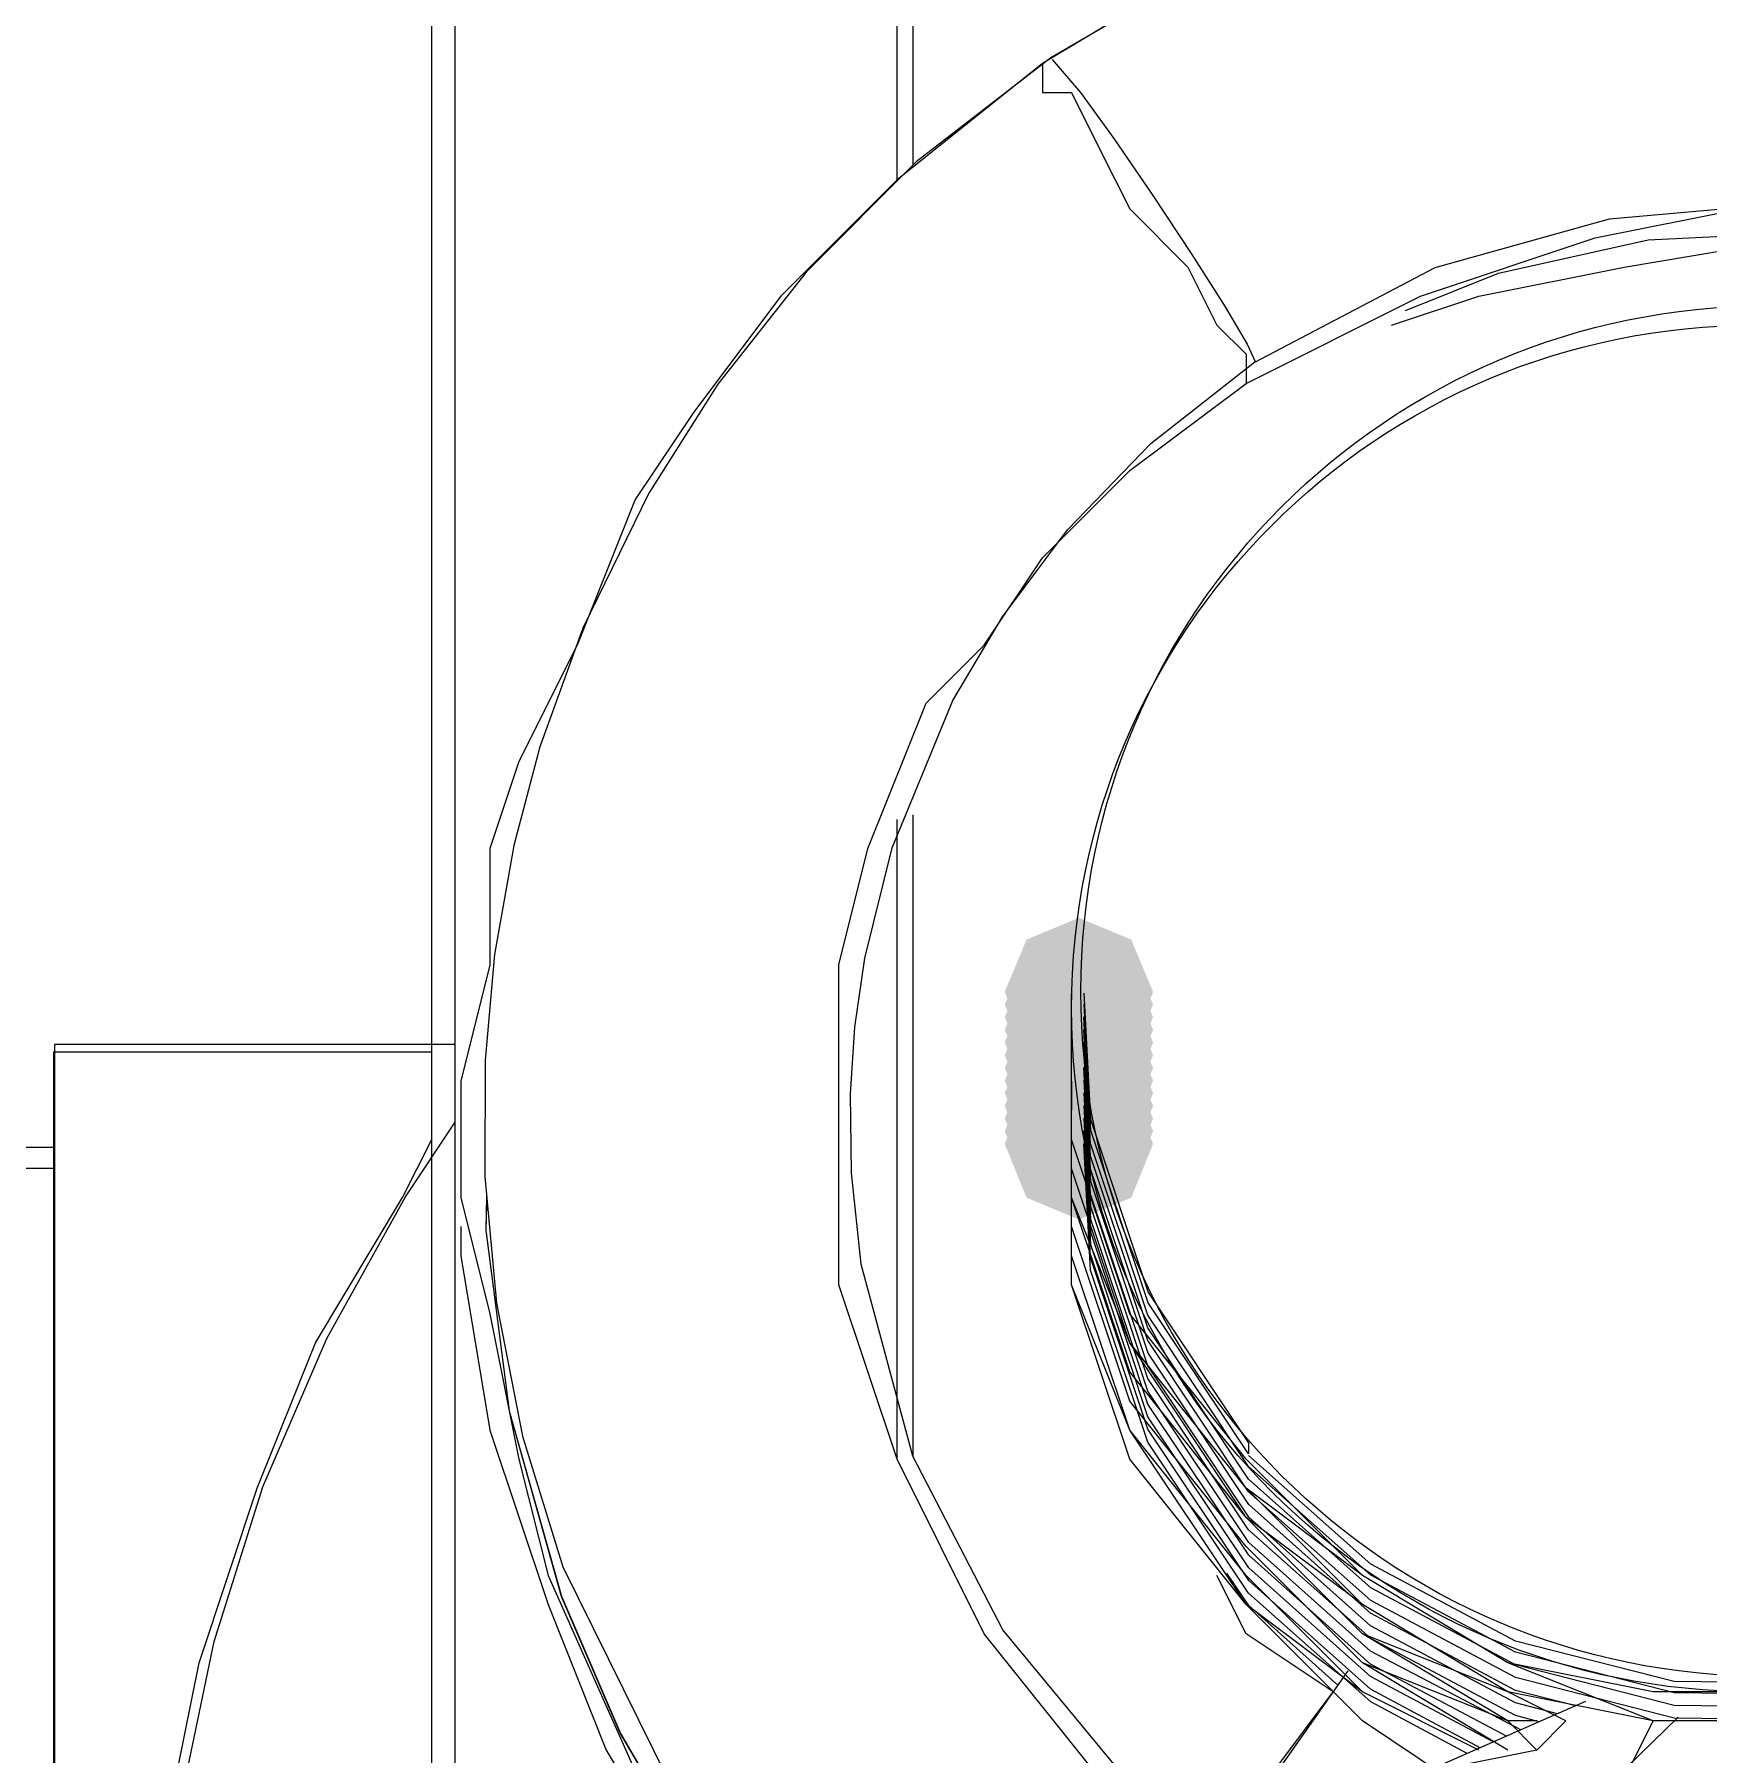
# Model space of a CAD drawing. Extents: x 3 to 592, y 5 to 207.
# Drawn here: x 134.35 to 136.381, y 53.934 to 56.021 of the extents above; entities that cross this region are included whole.
import ezdxf

# ---------------------------------------------------------------- set-up
doc = ezdxf.new("R2010")
doc.units = 0
doc.layers.get('0').update_dxf_attribs({"linetype": 'CONTINUOUS'})

msp = doc.modelspace()

# ---------------------------------------------------------------- hatches: boundary and pattern name
h = msp.add_hatch(color=7)
h.dxf.hatch_style = 2
h.paths.add_polyline_path([(135.52678, 54.859414), (135.553205, 54.922947), (135.616738, 54.949372), (135.680271, 54.922947), (135.706697, 54.859414), (135.680271, 54.794117), (135.616738, 54.767692), (135.553205, 54.794117)])
h = msp.add_hatch(color=7)
h.dxf.hatch_style = 2
h.paths.add_polyline_path([(135.52678, 54.859414), (135.553205, 54.922947), (135.616738, 54.949372), (135.680271, 54.922947), (135.706697, 54.859414), (135.680271, 54.794117), (135.616738, 54.767692), (135.553205, 54.794117)])
h = msp.add_hatch(color=7)
h.dxf.hatch_style = 2
h.paths.add_polyline_path([(135.52678, 54.859414), (135.553205, 54.922947), (135.616738, 54.949372), (135.680271, 54.922947), (135.706697, 54.859414), (135.680271, 54.794117), (135.616738, 54.767692), (135.553205, 54.794117)])
h = msp.add_hatch(color=7)
h.dxf.hatch_style = 2
h.paths.add_polyline_path([(135.52678, 54.859414), (135.553205, 54.922947), (135.616738, 54.949372), (135.680271, 54.922947), (135.706697, 54.859414), (135.680271, 54.794117), (135.616738, 54.767692), (135.553205, 54.794117)])
h = msp.add_hatch(color=7)
h.dxf.hatch_style = 2
h.paths.add_polyline_path([(135.52678, 54.844174), (135.553205, 54.907707), (135.616738, 54.934132), (135.680271, 54.907707), (135.706697, 54.844174), (135.680271, 54.778877), (135.616738, 54.752452), (135.553205, 54.778877)])
h = msp.add_hatch(color=7)
h.dxf.hatch_style = 2
h.paths.add_polyline_path([(135.52678, 54.844174), (135.553205, 54.907707), (135.616738, 54.934132), (135.680271, 54.907707), (135.706697, 54.844174), (135.680271, 54.778877), (135.616738, 54.752452), (135.553205, 54.778877)])
h = msp.add_hatch(color=7)
h.dxf.hatch_style = 2
h.paths.add_polyline_path([(135.52678, 54.844174), (135.553205, 54.907707), (135.616738, 54.934132), (135.680271, 54.907707), (135.706697, 54.844174), (135.680271, 54.778877), (135.616738, 54.752452), (135.553205, 54.778877)])
h = msp.add_hatch(color=7)
h.dxf.hatch_style = 2
h.paths.add_polyline_path([(135.52678, 54.844174), (135.553205, 54.907707), (135.616738, 54.934132), (135.680271, 54.907707), (135.706697, 54.844174), (135.680271, 54.778877), (135.616738, 54.752452), (135.553205, 54.778877)])
h = msp.add_hatch(color=7)
h.dxf.hatch_style = 2
h.paths.add_polyline_path([(135.52678, 54.828828), (135.553205, 54.892361), (135.616738, 54.918786), (135.680271, 54.892361), (135.706697, 54.828828), (135.680271, 54.763531), (135.616738, 54.737106), (135.553205, 54.763531)])
h = msp.add_hatch(color=7)
h.dxf.hatch_style = 2
h.paths.add_polyline_path([(135.52678, 54.828828), (135.553205, 54.892361), (135.616738, 54.918786), (135.680271, 54.892361), (135.706697, 54.828828), (135.680271, 54.763531), (135.616738, 54.737106), (135.553205, 54.763531)])
h = msp.add_hatch(color=7)
h.dxf.hatch_style = 2
h.paths.add_polyline_path([(135.52678, 54.828828), (135.553205, 54.892361), (135.616738, 54.918786), (135.680271, 54.892361), (135.706697, 54.828828), (135.680271, 54.763531), (135.616738, 54.737106), (135.553205, 54.763531)])
h = msp.add_hatch(color=7)
h.dxf.hatch_style = 2
h.paths.add_polyline_path([(135.52678, 54.828828), (135.553205, 54.892361), (135.616738, 54.918786), (135.680271, 54.892361), (135.706697, 54.828828), (135.680271, 54.763531), (135.616738, 54.737106), (135.553205, 54.763531)])
h = msp.add_hatch(color=7)
h.dxf.hatch_style = 2
h.paths.add_polyline_path([(135.52678, 54.813447), (135.553205, 54.87698), (135.616738, 54.903405), (135.680271, 54.87698), (135.706697, 54.813447), (135.680271, 54.74815), (135.616738, 54.721725), (135.553205, 54.74815)])
h = msp.add_hatch(color=7)
h.dxf.hatch_style = 2
h.paths.add_polyline_path([(135.52678, 54.813447), (135.553205, 54.87698), (135.616738, 54.903405), (135.680271, 54.87698), (135.706697, 54.813447), (135.680271, 54.74815), (135.616738, 54.721725), (135.553205, 54.74815)])
h = msp.add_hatch(color=7)
h.dxf.hatch_style = 2
h.paths.add_polyline_path([(135.52678, 54.813447), (135.553205, 54.87698), (135.616738, 54.903405), (135.680271, 54.87698), (135.706697, 54.813447), (135.680271, 54.74815), (135.616738, 54.721725), (135.553205, 54.74815)])
h = msp.add_hatch(color=7)
h.dxf.hatch_style = 2
h.paths.add_polyline_path([(135.52678, 54.813447), (135.553205, 54.87698), (135.616738, 54.903405), (135.680271, 54.87698), (135.706697, 54.813447), (135.680271, 54.74815), (135.616738, 54.721725), (135.553205, 54.74815)])
h = msp.add_hatch(color=7)
h.dxf.hatch_style = 2
h.paths.add_polyline_path([(135.52678, 54.798066), (135.553205, 54.861599), (135.616738, 54.888024), (135.680271, 54.861599), (135.706697, 54.798066), (135.680271, 54.732769), (135.616738, 54.706344), (135.553205, 54.732769)])
h = msp.add_hatch(color=7)
h.dxf.hatch_style = 2
h.paths.add_polyline_path([(135.52678, 54.798066), (135.553205, 54.861599), (135.616738, 54.888024), (135.680271, 54.861599), (135.706697, 54.798066), (135.680271, 54.732769), (135.616738, 54.706344), (135.553205, 54.732769)])
h = msp.add_hatch(color=7)
h.dxf.hatch_style = 2
h.paths.add_polyline_path([(135.52678, 54.798066), (135.553205, 54.861599), (135.616738, 54.888024), (135.680271, 54.861599), (135.706697, 54.798066), (135.680271, 54.732769), (135.616738, 54.706344), (135.553205, 54.732769)])
h = msp.add_hatch(color=7)
h.dxf.hatch_style = 2
h.paths.add_polyline_path([(135.52678, 54.798066), (135.553205, 54.861599), (135.616738, 54.888024), (135.680271, 54.861599), (135.706697, 54.798066), (135.680271, 54.732769), (135.616738, 54.706344), (135.553205, 54.732769)])
h = msp.add_hatch(color=7)
h.dxf.hatch_style = 2
h.paths.add_polyline_path([(135.52678, 54.78272), (135.553205, 54.846253), (135.616738, 54.872678), (135.680271, 54.846253), (135.706697, 54.78272), (135.680271, 54.717423), (135.616738, 54.690998), (135.553205, 54.717423)])
h = msp.add_hatch(color=7)
h.dxf.hatch_style = 2
h.paths.add_polyline_path([(135.52678, 54.78272), (135.553205, 54.846253), (135.616738, 54.872678), (135.680271, 54.846253), (135.706697, 54.78272), (135.680271, 54.717423), (135.616738, 54.690998), (135.553205, 54.717423)])
h = msp.add_hatch(color=7)
h.dxf.hatch_style = 2
h.paths.add_polyline_path([(135.52678, 54.78272), (135.553205, 54.846253), (135.616738, 54.872678), (135.680271, 54.846253), (135.706697, 54.78272), (135.680271, 54.717423), (135.616738, 54.690998), (135.553205, 54.717423)])
h = msp.add_hatch(color=7)
h.dxf.hatch_style = 2
h.paths.add_polyline_path([(135.52678, 54.78272), (135.553205, 54.846253), (135.616738, 54.872678), (135.680271, 54.846253), (135.706697, 54.78272), (135.680271, 54.717423), (135.616738, 54.690998), (135.553205, 54.717423)])
h = msp.add_hatch(color=7)
h.dxf.hatch_style = 2
h.paths.add_polyline_path([(135.52678, 54.767339), (135.553205, 54.830872), (135.616738, 54.857297), (135.680271, 54.830872), (135.706697, 54.767339), (135.680271, 54.702042), (135.616738, 54.675617), (135.553205, 54.702042)])
h = msp.add_hatch(color=7)
h.dxf.hatch_style = 2
h.paths.add_polyline_path([(135.52678, 54.767339), (135.553205, 54.830872), (135.616738, 54.857297), (135.680271, 54.830872), (135.706697, 54.767339), (135.680271, 54.702042), (135.616738, 54.675617), (135.553205, 54.702042)])
h = msp.add_hatch(color=7)
h.dxf.hatch_style = 2
h.paths.add_polyline_path([(135.52678, 54.767339), (135.553205, 54.830872), (135.616738, 54.857297), (135.680271, 54.830872), (135.706697, 54.767339), (135.680271, 54.702042), (135.616738, 54.675617), (135.553205, 54.702042)])
h = msp.add_hatch(color=7)
h.dxf.hatch_style = 2
h.paths.add_polyline_path([(135.52678, 54.767339), (135.553205, 54.830872), (135.616738, 54.857297), (135.680271, 54.830872), (135.706697, 54.767339), (135.680271, 54.702042), (135.616738, 54.675617), (135.553205, 54.702042)])
h = msp.add_hatch(color=7)
h.dxf.hatch_style = 2
h.paths.add_polyline_path([(135.52678, 54.751958), (135.553205, 54.815491), (135.616738, 54.841916), (135.680271, 54.815491), (135.706697, 54.751958), (135.680271, 54.686661), (135.616738, 54.660236), (135.553205, 54.686661)])
h = msp.add_hatch(color=7)
h.dxf.hatch_style = 2
h.paths.add_polyline_path([(135.52678, 54.751958), (135.553205, 54.815491), (135.616738, 54.841916), (135.680271, 54.815491), (135.706697, 54.751958), (135.680271, 54.686661), (135.616738, 54.660236), (135.553205, 54.686661)])
h = msp.add_hatch(color=7)
h.dxf.hatch_style = 2
h.paths.add_polyline_path([(135.52678, 54.751958), (135.553205, 54.815491), (135.616738, 54.841916), (135.680271, 54.815491), (135.706697, 54.751958), (135.680271, 54.686661), (135.616738, 54.660236), (135.553205, 54.686661)])
h = msp.add_hatch(color=7)
h.dxf.hatch_style = 2
h.paths.add_polyline_path([(135.52678, 54.751958), (135.553205, 54.815491), (135.616738, 54.841916), (135.680271, 54.815491), (135.706697, 54.751958), (135.680271, 54.686661), (135.616738, 54.660236), (135.553205, 54.686661)])
h = msp.add_hatch(color=7)
h.dxf.hatch_style = 2
h.paths.add_polyline_path([(135.52678, 54.736577), (135.553205, 54.80011), (135.616738, 54.826535), (135.680271, 54.80011), (135.706697, 54.736577), (135.680271, 54.67128), (135.616738, 54.644854), (135.553205, 54.67128)])
h = msp.add_hatch(color=7)
h.dxf.hatch_style = 2
h.paths.add_polyline_path([(135.52678, 54.736577), (135.553205, 54.80011), (135.616738, 54.826535), (135.680271, 54.80011), (135.706697, 54.736577), (135.680271, 54.67128), (135.616738, 54.644854), (135.553205, 54.67128)])
h = msp.add_hatch(color=7)
h.dxf.hatch_style = 2
h.paths.add_polyline_path([(135.52678, 54.736577), (135.553205, 54.80011), (135.616738, 54.826535), (135.680271, 54.80011), (135.706697, 54.736577), (135.680271, 54.67128), (135.616738, 54.644854), (135.553205, 54.67128)])
h = msp.add_hatch(color=7)
h.dxf.hatch_style = 2
h.paths.add_polyline_path([(135.52678, 54.736577), (135.553205, 54.80011), (135.616738, 54.826535), (135.680271, 54.80011), (135.706697, 54.736577), (135.680271, 54.67128), (135.616738, 54.644854), (135.553205, 54.67128)])
h = msp.add_hatch(color=7)
h.dxf.hatch_style = 2
h.paths.add_polyline_path([(135.52678, 54.721196), (135.553205, 54.784729), (135.616738, 54.811154), (135.680271, 54.784729), (135.706697, 54.721196), (135.680271, 54.655899), (135.616738, 54.629473), (135.553205, 54.655899)])
h = msp.add_hatch(color=7)
h.dxf.hatch_style = 2
h.paths.add_polyline_path([(135.52678, 54.721196), (135.553205, 54.784729), (135.616738, 54.811154), (135.680271, 54.784729), (135.706697, 54.721196), (135.680271, 54.655899), (135.616738, 54.629473), (135.553205, 54.655899)])
h = msp.add_hatch(color=7)
h.dxf.hatch_style = 2
h.paths.add_polyline_path([(135.52678, 54.721196), (135.553205, 54.784729), (135.616738, 54.811154), (135.680271, 54.784729), (135.706697, 54.721196), (135.680271, 54.655899), (135.616738, 54.629473), (135.553205, 54.655899)])
h = msp.add_hatch(color=7)
h.dxf.hatch_style = 2
h.paths.add_polyline_path([(135.52678, 54.721196), (135.553205, 54.784729), (135.616738, 54.811154), (135.680271, 54.784729), (135.706697, 54.721196), (135.680271, 54.655899), (135.616738, 54.629473), (135.553205, 54.655899)])
h = msp.add_hatch(color=7)
h.dxf.hatch_style = 2
h.paths.add_polyline_path([(135.52678, 54.70585), (135.553205, 54.769383), (135.616738, 54.795808), (135.680271, 54.769383), (135.706697, 54.70585), (135.680271, 54.640553), (135.616738, 54.614127), (135.553205, 54.640553)])
h = msp.add_hatch(color=7)
h.dxf.hatch_style = 2
h.paths.add_polyline_path([(135.52678, 54.70585), (135.553205, 54.769383), (135.616738, 54.795808), (135.680271, 54.769383), (135.706697, 54.70585), (135.680271, 54.640553), (135.616738, 54.614127), (135.553205, 54.640553)])
h = msp.add_hatch(color=7)
h.dxf.hatch_style = 2
h.paths.add_polyline_path([(135.52678, 54.70585), (135.553205, 54.769383), (135.616738, 54.795808), (135.680271, 54.769383), (135.706697, 54.70585), (135.680271, 54.640553), (135.616738, 54.614127), (135.553205, 54.640553)])
h = msp.add_hatch(color=7)
h.dxf.hatch_style = 2
h.paths.add_polyline_path([(135.52678, 54.70585), (135.553205, 54.769383), (135.616738, 54.795808), (135.680271, 54.769383), (135.706697, 54.70585), (135.680271, 54.640553), (135.616738, 54.614127), (135.553205, 54.640553)])
h = msp.add_hatch(color=7)
h.dxf.hatch_style = 2
h.paths.add_polyline_path([(135.52678, 54.690469), (135.553205, 54.754002), (135.616738, 54.780427), (135.680271, 54.754002), (135.706697, 54.690469), (135.680271, 54.625172), (135.616738, 54.598746), (135.553205, 54.625172)])
h = msp.add_hatch(color=7)
h.dxf.hatch_style = 2
h.paths.add_polyline_path([(135.52678, 54.690469), (135.553205, 54.754002), (135.616738, 54.780427), (135.680271, 54.754002), (135.706697, 54.690469), (135.680271, 54.625172), (135.616738, 54.598746), (135.553205, 54.625172)])
h = msp.add_hatch(color=7)
h.dxf.hatch_style = 2
h.paths.add_polyline_path([(135.52678, 54.690469), (135.553205, 54.754002), (135.616738, 54.780427), (135.680271, 54.754002), (135.706697, 54.690469), (135.680271, 54.625172), (135.616738, 54.598746), (135.553205, 54.625172)])
h = msp.add_hatch(color=7)
h.dxf.hatch_style = 2
h.paths.add_polyline_path([(135.52678, 54.690469), (135.553205, 54.754002), (135.616738, 54.780427), (135.680271, 54.754002), (135.706697, 54.690469), (135.680271, 54.625172), (135.616738, 54.598746), (135.553205, 54.625172)])
h = msp.add_hatch(color=7)
h.dxf.hatch_style = 2
h.paths.add_polyline_path([(135.52678, 54.675087), (135.553205, 54.738621), (135.616738, 54.765046), (135.680271, 54.738621), (135.706697, 54.675087), (135.680271, 54.609791), (135.616738, 54.583365), (135.553205, 54.609791)])
h = msp.add_hatch(color=7)
h.dxf.hatch_style = 2
h.paths.add_polyline_path([(135.52678, 54.675087), (135.553205, 54.738621), (135.616738, 54.765046), (135.680271, 54.738621), (135.706697, 54.675087), (135.680271, 54.609791), (135.616738, 54.583365), (135.553205, 54.609791)])
h = msp.add_hatch(color=7)
h.dxf.hatch_style = 2
h.paths.add_polyline_path([(135.52678, 54.675087), (135.553205, 54.738621), (135.616738, 54.765046), (135.680271, 54.738621), (135.706697, 54.675087), (135.680271, 54.609791), (135.616738, 54.583365), (135.553205, 54.609791)])
h = msp.add_hatch(color=7)
h.dxf.hatch_style = 2
h.paths.add_polyline_path([(135.52678, 54.675087), (135.553205, 54.738621), (135.616738, 54.765046), (135.680271, 54.738621), (135.706697, 54.675087), (135.680271, 54.609791), (135.616738, 54.583365), (135.553205, 54.609791)])

# ---------------------------------------------------------------- linework, layer by layer
at = {"color": 7}
for points in [[(134.860242, 50.684783), (134.860242, 56.993155)], [(134.860242, 50.684783), (134.860242, 56.993155)], [(134.860242, 50.684783), (134.860242, 56.993155)], [(134.860242, 50.684783), (134.860242, 56.993155)], [(134.831667, 50.658889), (134.831667, 56.973611)], [(135.415796, 55.862714), (135.415796, 56.823681)], [(135.415796, 55.862714), (135.415796, 56.823681)], [(135.415796, 55.862714), (135.415796, 56.823681)], [(135.415796, 55.862714), (135.415796, 56.823681)], [(135.396111, 55.844722), (135.396111, 56.797222)], [(137.865273, 54.077623), (137.89279, 54.136184), (137.941826, 54.275884), (137.982396, 54.447687), (138.002504, 54.618431), (138.003209, 54.80117), (137.958054, 55.094329), (137.910429, 55.247434), (137.843754, 55.401598), (137.759793, 55.549059), (137.664543, 55.680998), (137.453934, 55.89584), (137.343515, 55.980154), (137.218279, 56.058823), (137.050004, 56.140667), (136.834457, 56.211929), (136.664065, 56.244737), (136.472859, 56.258848), (136.264015, 56.247206), (136.098209, 56.217573), (135.926759, 56.167126), (135.753898, 56.09269), (135.582801, 55.992854)], [(137.865273, 54.077623), (137.89279, 54.136184), (137.941826, 54.275884), (137.982396, 54.447687), (138.002504, 54.618431), (138.003209, 54.80117), (137.958054, 55.094329), (137.910429, 55.247434), (137.843754, 55.401598), (137.759793, 55.549059), (137.664543, 55.680998), (137.453934, 55.89584), (137.343515, 55.980154), (137.218279, 56.058823), (137.050004, 56.140667), (136.834457, 56.211929), (136.664065, 56.244737), (136.472859, 56.258848), (136.264015, 56.247206), (136.098209, 56.217573), (135.926759, 56.167126), (135.753898, 56.09269), (135.582801, 55.992854)], [(137.865273, 54.077623), (137.89279, 54.136184), (137.941826, 54.275884), (137.982396, 54.447687), (138.002504, 54.618431), (138.003209, 54.80117), (137.958054, 55.094329), (137.910429, 55.247434), (137.843754, 55.401598), (137.759793, 55.549059), (137.664543, 55.680998), (137.453934, 55.89584), (137.343515, 55.980154), (137.218279, 56.058823), (137.050004, 56.140667), (136.834457, 56.211929), (136.664065, 56.244737), (136.472859, 56.258848), (136.264015, 56.247206), (136.098209, 56.217573), (135.926759, 56.167126), (135.753898, 56.09269), (135.582801, 55.992854)], [(137.865273, 54.077623), (137.89279, 54.136184), (137.941826, 54.275884), (137.982396, 54.447687), (138.002504, 54.618431), (138.003209, 54.80117), (137.958054, 55.094329), (137.910429, 55.247434), (137.843754, 55.401598), (137.759793, 55.549059), (137.664543, 55.680998), (137.453934, 55.89584), (137.343515, 55.980154), (137.218279, 56.058823), (137.050004, 56.140667), (136.834457, 56.211929), (136.664065, 56.244737), (136.472859, 56.258848), (136.264015, 56.247206), (136.098209, 56.217573), (135.926759, 56.167126), (135.753898, 56.09269), (135.582801, 55.992854)], [(137.830278, 54.045556), (137.865556, 54.116111), (137.936111, 54.257222), (137.971389, 54.433611), (137.971389, 54.61), (137.971389, 54.786389), (137.936111, 55.068611), (137.900833, 55.245), (137.830278, 55.386111), (137.724444, 55.527222), (137.653889, 55.668333), (137.442222, 55.88), (137.336389, 55.950556), (137.195278, 56.056389), (137.018889, 56.126944), (136.807222, 56.1975), (136.630833, 56.232778), (136.454444, 56.232778), (136.242778, 56.232778), (136.066389, 56.1975), (135.925278, 56.162222), (135.748889, 56.091667), (135.5725, 55.985833)], [(135.5725, 55.985833), (135.396111, 55.844722), (135.255, 55.703611), (135.149167, 55.5625), (135.078611, 55.456667), (135.008056, 55.280278), (134.9375, 55.139167), (134.902222, 55.033333), (134.902222, 54.892222), (134.866944, 54.751111), (134.866944, 54.61), (134.902222, 54.468889), (134.9375, 54.2925), (134.972778, 54.151389), (135.113889, 53.833889), (135.325556, 53.586944), (135.5725, 53.375278), (135.854722, 53.234167), (135.925278, 53.198889)], [(135.582836, 55.992854), (135.4195, 55.866559), (135.285797, 55.732504), (135.178553, 55.596684), (135.094945, 55.464745), (135.014864, 55.300704), (134.963006, 55.15677), (134.931256, 55.037179), (134.907972, 54.904887), (134.896331, 54.776829), (134.895978, 54.635365), (134.910089, 54.481906), (134.941839, 54.320334), (134.990522, 54.161937), (135.137631, 53.865251), (135.342947, 53.607018), (135.594831, 53.399937), (135.880228, 53.251417), (135.952547, 53.231309)], [(135.582836, 55.992854), (135.4195, 55.866559), (135.285797, 55.732504), (135.178553, 55.596684), (135.094945, 55.464745), (135.014864, 55.300704), (134.963006, 55.15677), (134.931256, 55.037179), (134.907972, 54.904887), (134.896331, 54.776829), (134.895978, 54.635365), (134.910089, 54.481906), (134.941839, 54.320334), (134.990522, 54.161937), (135.137631, 53.865251), (135.342947, 53.607018), (135.594831, 53.399937), (135.880228, 53.251417), (135.952547, 53.231309)], [(135.582836, 55.992854), (135.4195, 55.866559), (135.285797, 55.732504), (135.178553, 55.596684), (135.094945, 55.464745), (135.014864, 55.300704), (134.963006, 55.15677), (134.931256, 55.037179), (134.907972, 54.904887), (134.896331, 54.776829), (134.895978, 54.635365), (134.910089, 54.481906), (134.941839, 54.320334), (134.990522, 54.161937), (135.137631, 53.865251), (135.342947, 53.607018), (135.594831, 53.399937), (135.880228, 53.251417), (135.952547, 53.231309)], [(135.582836, 55.992854), (135.4195, 55.866559), (135.285797, 55.732504), (135.178553, 55.596684), (135.094945, 55.464745), (135.014864, 55.300704), (134.963006, 55.15677), (134.931256, 55.037179), (134.907972, 54.904887), (134.896331, 54.776829), (134.895978, 54.635365), (134.910089, 54.481906), (134.941839, 54.320334), (134.990522, 54.161937), (135.137631, 53.865251), (135.342947, 53.607018), (135.594831, 53.399937), (135.880228, 53.251417), (135.952547, 53.231309)], [(135.5725, 55.985833), (135.5725, 55.950556), (135.607778, 55.950556), (135.643056, 55.88), (135.678333, 55.809444), (135.748889, 55.738889), (135.784167, 55.668333), (135.819444, 55.633056), (135.819444, 55.597778)], [(135.584177, 55.990878), (135.618749, 55.950661), (135.658966, 55.894922), (135.706591, 55.825778), (135.753863, 55.754164), (135.79408, 55.690664), (135.820891, 55.645156), (135.830416, 55.624342)], [(135.584177, 55.990878), (135.618749, 55.950661), (135.658966, 55.894922), (135.706591, 55.825778), (135.753863, 55.754164), (135.79408, 55.690664), (135.820891, 55.645156), (135.830416, 55.624342)], [(135.584177, 55.990878), (135.618749, 55.950661), (135.658966, 55.894922), (135.706591, 55.825778), (135.753863, 55.754164), (135.79408, 55.690664), (135.820891, 55.645156), (135.830416, 55.624342)], [(135.584177, 55.990878), (135.618749, 55.950661), (135.658966, 55.894922), (135.706591, 55.825778), (135.753863, 55.754164), (135.79408, 55.690664), (135.820891, 55.645156), (135.830416, 55.624342)], [(135.819444, 55.597778), (136.031111, 55.703611), (136.242778, 55.774167), (136.419167, 55.809444), (136.595556, 55.774167), (136.736667, 55.774167), (136.8425, 55.738889), (137.054167, 55.633056), (137.230556, 55.456667), (137.371667, 55.280278), (137.4775, 55.068611), (137.548056, 54.821667), (137.548056, 54.645278), (137.512778, 54.433611), (137.4775, 54.327778)], [(135.830134, 55.623601), (136.048856, 55.738254), (136.26017, 55.797521), (136.451728, 55.814454), (136.615417, 55.802812), (136.74912, 55.774943), (136.85707, 55.739312), (137.059211, 55.635948), (137.242303, 55.487429), (137.391881, 55.299398), (137.497009, 55.083498), (137.552042, 54.855957), (137.559098, 54.650287), (137.529817, 54.454496), (137.495245, 54.359598)], [(135.830134, 55.623601), (136.048856, 55.738254), (136.26017, 55.797521), (136.451728, 55.814454), (136.615417, 55.802812), (136.74912, 55.774943), (136.85707, 55.739312), (137.059211, 55.635948), (137.242303, 55.487429), (137.391881, 55.299398), (137.497009, 55.083498), (137.552042, 54.855957), (137.559098, 54.650287), (137.529817, 54.454496), (137.495245, 54.359598)], [(135.830134, 55.623601), (136.048856, 55.738254), (136.26017, 55.797521), (136.451728, 55.814454), (136.615417, 55.802812), (136.74912, 55.774943), (136.85707, 55.739312), (137.059211, 55.635948), (137.242303, 55.487429), (137.391881, 55.299398), (137.497009, 55.083498), (137.552042, 54.855957), (137.559098, 54.650287), (137.529817, 54.454496), (137.495245, 54.359598)], [(135.830134, 55.623601), (136.048856, 55.738254), (136.26017, 55.797521), (136.451728, 55.814454), (136.615417, 55.802812), (136.74912, 55.774943), (136.85707, 55.739312), (137.059211, 55.635948), (137.242303, 55.487429), (137.391881, 55.299398), (137.497009, 55.083498), (137.552042, 54.855957), (137.559098, 54.650287), (137.529817, 54.454496), (137.495245, 54.359598)], [(135.995833, 55.668333), (136.101667, 55.703611), (136.278056, 55.738889), (136.489722, 55.774167), (136.666111, 55.738889), (136.877778, 55.668333), (137.054167, 55.597778), (137.195278, 55.456667), (137.371667, 55.280278), (137.406944, 55.174444), (137.4775, 55.033333), (137.512778, 54.9275), (137.548056, 54.786389)], [(136.012872, 55.686149), (136.125761, 55.731657), (136.307089, 55.771874), (136.497236, 55.781399), (136.691264, 55.75741), (136.882117, 55.69779), (137.06415, 55.601835), (137.22925, 55.469543), (137.372125, 55.299151), (137.436331, 55.191907), (137.491717, 55.068435), (137.533345, 54.928735), (137.554159, 54.794679)], [(136.012872, 55.686149), (136.125761, 55.731657), (136.307089, 55.771874), (136.497236, 55.781399), (136.691264, 55.75741), (136.882117, 55.69779), (137.06415, 55.601835), (137.22925, 55.469543), (137.372125, 55.299151), (137.436331, 55.191907), (137.491717, 55.068435), (137.533345, 54.928735), (137.554159, 54.794679)], [(136.012872, 55.686149), (136.125761, 55.731657), (136.307089, 55.771874), (136.497236, 55.781399), (136.691264, 55.75741), (136.882117, 55.69779), (137.06415, 55.601835), (137.22925, 55.469543), (137.372125, 55.299151), (137.436331, 55.191907), (137.491717, 55.068435), (137.533345, 54.928735), (137.554159, 54.794679)], [(136.012872, 55.686149), (136.125761, 55.731657), (136.307089, 55.771874), (136.497236, 55.781399), (136.691264, 55.75741), (136.882117, 55.69779), (137.06415, 55.601835), (137.22925, 55.469543), (137.372125, 55.299151), (137.436331, 55.191907), (137.491717, 55.068435), (137.533345, 54.928735), (137.554159, 54.794679)], [(135.999749, 53.688439), (135.854052, 53.761816), (135.67343, 53.905397), (135.524557, 54.085314), (135.415196, 54.296275), (135.352402, 54.529108), (135.34076, 54.63988), (135.339702, 54.735836), (135.344994, 54.816622), (135.356988, 54.900583), (135.390149, 55.034286), (135.46388, 55.213144), (135.523852, 55.314391), (135.602874, 55.419872), (135.704121, 55.525), (135.830063, 55.623777)], [(135.999749, 53.688439), (135.854052, 53.761816), (135.67343, 53.905397), (135.524557, 54.085314), (135.415196, 54.296275), (135.352402, 54.529108), (135.34076, 54.63988), (135.339702, 54.735836), (135.344994, 54.816622), (135.356988, 54.900583), (135.390149, 55.034286), (135.46388, 55.213144), (135.523852, 55.314391), (135.602874, 55.419872), (135.704121, 55.525), (135.830063, 55.623777)], [(135.999749, 53.688439), (135.854052, 53.761816), (135.67343, 53.905397), (135.524557, 54.085314), (135.415196, 54.296275), (135.352402, 54.529108), (135.34076, 54.63988), (135.339702, 54.735836), (135.344994, 54.816622), (135.356988, 54.900583), (135.390149, 55.034286), (135.46388, 55.213144), (135.523852, 55.314391), (135.602874, 55.419872), (135.704121, 55.525), (135.830063, 55.623777)], [(135.999749, 53.688439), (135.854052, 53.761816), (135.67343, 53.905397), (135.524557, 54.085314), (135.415196, 54.296275), (135.352402, 54.529108), (135.34076, 54.63988), (135.339702, 54.735836), (135.344994, 54.816622), (135.356988, 54.900583), (135.390149, 55.034286), (135.46388, 55.213144), (135.523852, 55.314391), (135.602874, 55.419872), (135.704121, 55.525), (135.830063, 55.623777)], [(135.995833, 53.6575), (135.819444, 53.728056), (135.643056, 53.904444), (135.501944, 54.080833), (135.396111, 54.2925), (135.325556, 54.504167), (135.325556, 54.61), (135.325556, 54.715833), (135.325556, 54.786389), (135.325556, 54.892222), (135.360833, 55.033333), (135.431389, 55.209722), (135.501944, 55.280278), (135.5725, 55.386111), (135.678333, 55.491944), (135.819444, 55.597778)], [(135.396111, 54.2925), (135.396111, 55.068611)], [(135.415796, 54.294828), (135.415796, 55.074114)], [(135.415796, 54.294828), (135.415796, 55.074114)], [(135.415796, 54.294828), (135.415796, 55.074114)], [(135.415796, 54.294828), (135.415796, 55.074114)], [(135.819444, 54.2925), (135.678333, 54.468889), (135.607778, 54.680556), (135.607778, 54.856944)], [(135.822655, 54.312644), (135.700594, 54.495735), (135.631096, 54.70458), (135.622983, 54.858038)], [(135.822655, 54.312644), (135.700594, 54.495735), (135.631096, 54.70458), (135.622983, 54.858038)], [(135.822655, 54.312644), (135.700594, 54.495735), (135.631096, 54.70458), (135.622983, 54.858038)], [(135.822655, 54.312644), (135.700594, 54.495735), (135.631096, 54.70458), (135.622983, 54.858038)], [(137.275958, 54.849959), (137.275958, 54.738482), (137.21775, 54.525757), (137.104861, 54.334551), (136.946816, 54.18074), (136.752436, 54.07279), (136.5383, 54.020226), (136.338628, 54.022696), (136.146364, 54.071732), (135.97068, 54.165218), (135.822514, 54.297157)], [(137.275958, 54.849959), (137.275958, 54.738482), (137.21775, 54.525757), (137.104861, 54.334551), (136.946816, 54.18074), (136.752436, 54.07279), (136.5383, 54.020226), (136.338628, 54.022696), (136.146364, 54.071732), (135.97068, 54.165218), (135.822514, 54.297157)], [(137.275958, 54.849959), (137.275958, 54.738482), (137.21775, 54.525757), (137.104861, 54.334551), (136.946816, 54.18074), (136.752436, 54.07279), (136.5383, 54.020226), (136.338628, 54.022696), (136.146364, 54.071732), (135.97068, 54.165218), (135.822514, 54.297157)], [(137.275958, 54.849959), (137.275958, 54.738482), (137.21775, 54.525757), (137.104861, 54.334551), (136.946816, 54.18074), (136.752436, 54.07279), (136.5383, 54.020226), (136.338628, 54.022696), (136.146364, 54.071732), (135.97068, 54.165218), (135.822514, 54.297157)], [(137.275958, 54.836519), (137.275958, 54.725041), (137.21775, 54.512316), (137.104861, 54.32111), (136.946816, 54.167299), (136.752436, 54.059349), (136.5383, 54.006785), (136.338628, 54.009255), (136.146364, 54.058291), (135.97068, 54.151777), (135.822514, 54.283716), (135.700453, 54.46716), (135.630955, 54.675652), (135.622841, 54.82911)], [(137.275958, 54.836519), (137.275958, 54.725041), (137.21775, 54.512316), (137.104861, 54.32111), (136.946816, 54.167299), (136.752436, 54.059349), (136.5383, 54.006785), (136.338628, 54.009255), (136.146364, 54.058291), (135.97068, 54.151777), (135.822514, 54.283716), (135.700453, 54.46716), (135.630955, 54.675652), (135.622841, 54.82911)], [(137.275958, 54.836519), (137.275958, 54.725041), (137.21775, 54.512316), (137.104861, 54.32111), (136.946816, 54.167299), (136.752436, 54.059349), (136.5383, 54.006785), (136.338628, 54.009255), (136.146364, 54.058291), (135.97068, 54.151777), (135.822514, 54.283716), (135.700453, 54.46716), (135.630955, 54.675652), (135.622841, 54.82911)], [(137.275958, 54.836519), (137.275958, 54.725041), (137.21775, 54.512316), (137.104861, 54.32111), (136.946816, 54.167299), (136.752436, 54.059349), (136.5383, 54.006785), (136.338628, 54.009255), (136.146364, 54.058291), (135.97068, 54.151777), (135.822514, 54.283716), (135.700453, 54.46716), (135.630955, 54.675652), (135.622841, 54.82911)], [(135.822655, 54.299203), (135.700594, 54.482294), (135.631096, 54.691139), (135.622983, 54.844597)], [(135.822655, 54.299203), (135.700594, 54.482294), (135.631096, 54.691139), (135.622983, 54.844597)], [(135.822655, 54.299203), (135.700594, 54.482294), (135.631096, 54.691139), (135.622983, 54.844597)], [(135.822655, 54.299203), (135.700594, 54.482294), (135.631096, 54.691139), (135.622983, 54.844597)], [(135.819444, 54.2925), (135.678333, 54.468889), (135.607778, 54.680556), (135.607778, 54.821667)], [(137.265833, 54.821667), (137.265833, 54.715833), (137.195278, 54.504167), (137.089444, 54.2925), (136.913056, 54.151389), (136.736667, 54.045556), (136.525, 53.975), (136.313333, 53.975), (136.136944, 54.045556), (135.960556, 54.151389), (135.819444, 54.257222), (135.678333, 54.433611), (135.607778, 54.645278), (135.607778, 54.821667)], [(137.275958, 54.821138), (137.275958, 54.70966), (137.21775, 54.496935), (137.104861, 54.305729), (136.946816, 54.151918), (136.752436, 54.043968), (136.5383, 53.991404), (136.338628, 53.993874), (136.146364, 54.04291), (135.97068, 54.136396), (135.822514, 54.268335), (135.700453, 54.451779), (135.630955, 54.660271), (135.622841, 54.813729)], [(137.275958, 54.821138), (137.275958, 54.70966), (137.21775, 54.496935), (137.104861, 54.305729), (136.946816, 54.151918), (136.752436, 54.043968), (136.5383, 53.991404), (136.338628, 53.993874), (136.146364, 54.04291), (135.97068, 54.136396), (135.822514, 54.268335), (135.700453, 54.451779), (135.630955, 54.660271), (135.622841, 54.813729)], [(137.275958, 54.821138), (137.275958, 54.70966), (137.21775, 54.496935), (137.104861, 54.305729), (136.946816, 54.151918), (136.752436, 54.043968), (136.5383, 53.991404), (136.338628, 53.993874), (136.146364, 54.04291), (135.97068, 54.136396), (135.822514, 54.268335), (135.700453, 54.451779), (135.630955, 54.660271), (135.622841, 54.813729)], [(137.275958, 54.821138), (137.275958, 54.70966), (137.21775, 54.496935), (137.104861, 54.305729), (136.946816, 54.151918), (136.752436, 54.043968), (136.5383, 53.991404), (136.338628, 53.993874), (136.146364, 54.04291), (135.97068, 54.136396), (135.822514, 54.268335), (135.700453, 54.451779), (135.630955, 54.660271), (135.622841, 54.813729)], [(137.275958, 54.805756), (137.275958, 54.694279), (137.21775, 54.481554), (137.104861, 54.290348), (136.946816, 54.136537), (136.752436, 54.028587), (136.5383, 53.976023), (136.338628, 53.978493), (136.146364, 54.027529), (135.97068, 54.121015), (135.822514, 54.252954), (135.700453, 54.436398), (135.630955, 54.64489), (135.622841, 54.798348)], [(137.275958, 54.805756), (137.275958, 54.694279), (137.21775, 54.481554), (137.104861, 54.290348), (136.946816, 54.136537), (136.752436, 54.028587), (136.5383, 53.976023), (136.338628, 53.978493), (136.146364, 54.027529), (135.97068, 54.121015), (135.822514, 54.252954), (135.700453, 54.436398), (135.630955, 54.64489), (135.622841, 54.798348)], [(137.275958, 54.805756), (137.275958, 54.694279), (137.21775, 54.481554), (137.104861, 54.290348), (136.946816, 54.136537), (136.752436, 54.028587), (136.5383, 53.976023), (136.338628, 53.978493), (136.146364, 54.027529), (135.97068, 54.121015), (135.822514, 54.252954), (135.700453, 54.436398), (135.630955, 54.64489), (135.622841, 54.798348)], [(137.275958, 54.805756), (137.275958, 54.694279), (137.21775, 54.481554), (137.104861, 54.290348), (136.946816, 54.136537), (136.752436, 54.028587), (136.5383, 53.976023), (136.338628, 53.978493), (136.146364, 54.027529), (135.97068, 54.121015), (135.822514, 54.252954), (135.700453, 54.436398), (135.630955, 54.64489), (135.622841, 54.798348)], [(137.265833, 54.821667), (137.265833, 54.715833), (137.195278, 54.504167), (137.089444, 54.327778), (136.913056, 54.151389), (136.736667, 54.045556), (136.525, 54.010278), (136.313333, 54.010278), (136.136944, 54.045556), (135.960556, 54.151389), (135.819444, 54.2925)], [(134.831667, 54.786389), (134.373056, 54.786389)], [(134.373056, 54.786389), (134.373056, 54.751111), (134.373056, 54.715833), (134.373056, 54.645278), (134.373056, 54.574722), (134.373056, 54.504167), (134.373056, 54.363056), (134.373056, 54.257222), (134.373056, 54.116111), (134.373056, 53.975), (134.373056, 53.833889), (134.373056, 53.6575), (134.373056, 53.481111), (134.373056, 53.34)], [(134.860242, 54.795843), (134.374114, 54.795843)], [(134.374114, 54.795843), (134.374114, 54.773971), (134.374114, 54.735166), (134.374114, 54.676957), (134.374114, 54.600757), (134.374114, 54.507271), (134.374114, 54.398263), (134.374114, 54.274791), (134.374114, 54.139324), (134.374114, 53.993274), (134.374114, 53.83911), (134.374114, 53.678596), (134.374114, 53.514554), (134.374114, 53.349102)], [(134.860242, 54.795843), (134.374114, 54.795843)], [(134.374114, 54.795843), (134.374114, 54.773971), (134.374114, 54.735166), (134.374114, 54.676957), (134.374114, 54.600757), (134.374114, 54.507271), (134.374114, 54.398263), (134.374114, 54.274791), (134.374114, 54.139324), (134.374114, 53.993274), (134.374114, 53.83911), (134.374114, 53.678596), (134.374114, 53.514554), (134.374114, 53.349102)], [(134.860242, 54.795843), (134.374114, 54.795843)], [(134.374114, 54.795843), (134.374114, 54.773971), (134.374114, 54.735166), (134.374114, 54.676957), (134.374114, 54.600757), (134.374114, 54.507271), (134.374114, 54.398263), (134.374114, 54.274791), (134.374114, 54.139324), (134.374114, 53.993274), (134.374114, 53.83911), (134.374114, 53.678596), (134.374114, 53.514554), (134.374114, 53.349102)], [(134.860242, 54.795843), (134.374114, 54.795843)], [(134.374114, 54.795843), (134.374114, 54.773971), (134.374114, 54.735166), (134.374114, 54.676957), (134.374114, 54.600757), (134.374114, 54.507271), (134.374114, 54.398263), (134.374114, 54.274791), (134.374114, 54.139324), (134.374114, 53.993274), (134.374114, 53.83911), (134.374114, 53.678596), (134.374114, 53.514554), (134.374114, 53.349102)], [(137.265833, 54.786389), (137.265833, 54.680556), (137.195278, 54.468889), (137.089444, 54.2925), (136.913056, 54.151389), (136.736667, 54.010278), (136.525, 53.975), (136.313333, 53.975), (136.136944, 54.010278), (135.960556, 54.116111), (135.819444, 54.257222), (135.678333, 54.433611), (135.607778, 54.645278), (135.607778, 54.786389)], [(137.265833, 54.786389), (137.265833, 54.680556), (137.195278, 54.468889), (137.089444, 54.257222), (136.913056, 54.116111), (136.736667, 54.010278), (136.525, 53.975), (136.313333, 53.975), (136.136944, 54.010278), (135.960556, 54.116111), (135.819444, 54.221944), (135.678333, 54.433611), (135.607778, 54.61), (135.607778, 54.786389)], [(136.197128, 53.983714), (136.146328, 53.996766), (135.970645, 54.090252), (135.822831, 54.222191), (135.700417, 54.405636), (135.63092, 54.614127), (135.622806, 54.767586)], [(136.197128, 53.983714), (136.146328, 53.996766), (135.970645, 54.090252), (135.822831, 54.222191), (135.700417, 54.405636), (135.63092, 54.614127), (135.622806, 54.767586)], [(136.197128, 53.983714), (136.146328, 53.996766), (135.970645, 54.090252), (135.822831, 54.222191), (135.700417, 54.405636), (135.63092, 54.614127), (135.622806, 54.767586)], [(136.197128, 53.983714), (136.146328, 53.996766), (135.970645, 54.090252), (135.822831, 54.222191), (135.700417, 54.405636), (135.63092, 54.614127), (135.622806, 54.767586)], [(136.219212, 53.993415), (136.14654, 54.012112), (135.970504, 54.105598), (135.82269, 54.237537), (135.700629, 54.420982), (135.631132, 54.629473), (135.623018, 54.782932)], [(136.219212, 53.993415), (136.14654, 54.012112), (135.970504, 54.105598), (135.82269, 54.237537), (135.700629, 54.420982), (135.631132, 54.629473), (135.623018, 54.782932)], [(136.219212, 53.993415), (136.14654, 54.012112), (135.970504, 54.105598), (135.82269, 54.237537), (135.700629, 54.420982), (135.631132, 54.629473), (135.623018, 54.782932)], [(136.219212, 53.993415), (136.14654, 54.012112), (135.970504, 54.105598), (135.82269, 54.237537), (135.700629, 54.420982), (135.631132, 54.629473), (135.623018, 54.782932)], [(135.607778, 54.751111), (135.607778, 54.715833)], [(136.2075, 53.975), (136.136944, 54.010278), (135.960556, 54.080833), (135.819444, 54.221944), (135.678333, 54.398333), (135.607778, 54.61), (135.607778, 54.751111)], [(136.172222, 53.975), (136.136944, 53.975), (135.960556, 54.080833), (135.819444, 54.221944), (135.678333, 54.398333), (135.607778, 54.61), (135.607778, 54.751111)], [(136.172222, 53.939722), (136.136944, 53.975), (135.960556, 54.045556), (135.819444, 54.186667), (135.678333, 54.363056), (135.607778, 54.574722), (135.607778, 54.751111)], [(136.175009, 53.973977), (136.146434, 53.981385), (135.970751, 54.074871), (135.822584, 54.20681), (135.700523, 54.390255), (135.631026, 54.598746), (135.622912, 54.752205)], [(136.175009, 53.973977), (136.146434, 53.981385), (135.970751, 54.074871), (135.822584, 54.20681), (135.700523, 54.390255), (135.631026, 54.598746), (135.622912, 54.752205)], [(136.175009, 53.973977), (136.146434, 53.981385), (135.970751, 54.074871), (135.822584, 54.20681), (135.700523, 54.390255), (135.631026, 54.598746), (135.622912, 54.752205)], [(136.175009, 53.973977), (136.146434, 53.981385), (135.970751, 54.074871), (135.822584, 54.20681), (135.700523, 54.390255), (135.631026, 54.598746), (135.622912, 54.752205)], [(136.135251, 53.956444), (135.970504, 54.043933), (135.82269, 54.176224), (135.700276, 54.359316), (135.631132, 54.568161), (135.623018, 54.721619)], [(136.135251, 53.956444), (135.970504, 54.043933), (135.82269, 54.176224), (135.700276, 54.359316), (135.631132, 54.568161), (135.623018, 54.721619)], [(136.135251, 53.956444), (135.970504, 54.043933), (135.82269, 54.176224), (135.700276, 54.359316), (135.631132, 54.568161), (135.623018, 54.721619)], [(136.135251, 53.956444), (135.970504, 54.043933), (135.82269, 54.176224), (135.700276, 54.359316), (135.631132, 54.568161), (135.623018, 54.721619)], [(136.152925, 53.96424), (135.970539, 54.05949), (135.822725, 54.191429), (135.700311, 54.374874), (135.631167, 54.583365), (135.623053, 54.736824)], [(136.152925, 53.96424), (135.970539, 54.05949), (135.822725, 54.191429), (135.700311, 54.374874), (135.631167, 54.583365), (135.623053, 54.736824)], [(136.152925, 53.96424), (135.970539, 54.05949), (135.822725, 54.191429), (135.700311, 54.374874), (135.631167, 54.583365), (135.623053, 54.736824)], [(136.152925, 53.96424), (135.970539, 54.05949), (135.822725, 54.191429), (135.700311, 54.374874), (135.631167, 54.583365), (135.623053, 54.736824)], [(134.860242, 52.469591), (134.799917, 52.560255), (134.704314, 52.732058), (134.626703, 52.912328), (134.567789, 53.099652), (134.527925, 53.292269), (134.508169, 53.487355), (134.508169, 53.683853), (134.527925, 53.879291), (134.567789, 54.071555), (134.626703, 54.25888), (134.704314, 54.43915), (134.799917, 54.610952), (134.860242, 54.701616)], [(134.860242, 52.469591), (134.799917, 52.560255), (134.704314, 52.732058), (134.626703, 52.912328), (134.567789, 53.099652), (134.527925, 53.292269), (134.508169, 53.487355), (134.508169, 53.683853), (134.527925, 53.879291), (134.567789, 54.071555), (134.626703, 54.25888), (134.704314, 54.43915), (134.799917, 54.610952), (134.860242, 54.701616)], [(134.860242, 52.469591), (134.799917, 52.560255), (134.704314, 52.732058), (134.626703, 52.912328), (134.567789, 53.099652), (134.527925, 53.292269), (134.508169, 53.487355), (134.508169, 53.683853), (134.527925, 53.879291), (134.567789, 54.071555), (134.626703, 54.25888), (134.704314, 54.43915), (134.799917, 54.610952), (134.860242, 54.701616)], [(134.860242, 52.469591), (134.799917, 52.560255), (134.704314, 52.732058), (134.626703, 52.912328), (134.567789, 53.099652), (134.527925, 53.292269), (134.508169, 53.487355), (134.508169, 53.683853), (134.527925, 53.879291), (134.567789, 54.071555), (134.626703, 54.25888), (134.704314, 54.43915), (134.799917, 54.610952), (134.860242, 54.701616)], [(136.136944, 53.939722), (135.960556, 54.045556), (135.819444, 54.186667), (135.678333, 54.363056), (135.607778, 54.574722), (135.607778, 54.715833)], [(136.101667, 53.939722), (135.960556, 54.010278), (135.819444, 54.151389), (135.678333, 54.327778), (135.607778, 54.539444), (135.607778, 54.715833)], [(136.119447, 53.949494), (135.970574, 54.028869), (135.822761, 54.160808), (135.700347, 54.3439), (135.631202, 54.552744), (135.623088, 54.706202)], [(136.119447, 53.949494), (135.970574, 54.028869), (135.822761, 54.160808), (135.700347, 54.3439), (135.631202, 54.552744), (135.623088, 54.706202)], [(136.119447, 53.949494), (135.970574, 54.028869), (135.822761, 54.160808), (135.700347, 54.3439), (135.631202, 54.552744), (135.623088, 54.706202)], [(136.119447, 53.949494), (135.970574, 54.028869), (135.822761, 54.160808), (135.700347, 54.3439), (135.631202, 54.552744), (135.623088, 54.706202)], [(134.831667, 52.458056), (134.796389, 52.528611), (134.690556, 52.705), (134.62, 52.881389), (134.549444, 53.093056), (134.514167, 53.269444), (134.478889, 53.481111), (134.478889, 53.6575), (134.514167, 53.869167), (134.549444, 54.045556), (134.62, 54.257222), (134.690556, 54.433611), (134.796389, 54.61), (134.831667, 54.680556)], [(136.101667, 53.939722), (135.960556, 54.010278), (135.819444, 54.151389), (135.678333, 54.327778), (135.607778, 54.539444), (135.607778, 54.680556)], [(136.101667, 53.939722), (135.960556, 54.010278), (135.819444, 54.116111), (135.678333, 54.327778), (135.607778, 54.504167), (135.607778, 54.680556)], [(136.103642, 53.942544), (135.970645, 54.013453), (135.822831, 54.145392), (135.700417, 54.328836), (135.63092, 54.537328), (135.622806, 54.690786)], [(136.103642, 53.942544), (135.970645, 54.013453), (135.822831, 54.145392), (135.700417, 54.328836), (135.63092, 54.537328), (135.622806, 54.690786)], [(136.103642, 53.942544), (135.970645, 54.013453), (135.822831, 54.145392), (135.700417, 54.328836), (135.63092, 54.537328), (135.622806, 54.690786)], [(136.103642, 53.942544), (135.970645, 54.013453), (135.822831, 54.145392), (135.700417, 54.328836), (135.63092, 54.537328), (135.622806, 54.690786)], [(134.374114, 54.670889), (134.28345, 54.670889)], [(134.374114, 54.670889), (134.28345, 54.670889)], [(134.374114, 54.670889), (134.28345, 54.670889)], [(134.374114, 54.670889), (134.28345, 54.670889)], [(136.087838, 53.935559), (135.970716, 53.998001), (135.822549, 54.12994), (135.700488, 54.313384), (135.630991, 54.521876), (135.622877, 54.675334)], [(136.087838, 53.935559), (135.970716, 53.998001), (135.822549, 54.12994), (135.700488, 54.313384), (135.630991, 54.521876), (135.622877, 54.675334)], [(136.087838, 53.935559), (135.970716, 53.998001), (135.822549, 54.12994), (135.700488, 54.313384), (135.630991, 54.521876), (135.622877, 54.675334)], [(136.087838, 53.935559), (135.970716, 53.998001), (135.822549, 54.12994), (135.700488, 54.313384), (135.630991, 54.521876), (135.622877, 54.675334)], [(134.373056, 54.645278), (134.267222, 54.645278)], [(136.066389, 53.904444), (135.960556, 53.975), (135.819444, 54.116111), (135.678333, 54.2925), (135.607778, 54.504167), (135.607778, 54.645278)], [(134.897918, 54.601992), (134.897213, 54.570242), (134.925788, 54.351167), (134.988935, 54.126448), (135.060549, 53.959936), (135.161091, 53.787781), (135.183668, 53.758147)], [(134.897918, 54.601992), (134.897213, 54.570242), (134.925788, 54.351167), (134.988935, 54.126448), (135.060549, 53.959936), (135.161091, 53.787781), (135.183668, 53.758147)], [(134.898095, 54.611164), (134.897389, 54.570242), (134.925611, 54.351167), (134.988759, 54.126447), (135.060373, 53.959936), (135.160914, 53.787781), (135.183845, 53.758147)], [(134.898095, 54.611164), (134.897389, 54.570242), (134.925611, 54.351167), (134.988759, 54.126447), (135.060373, 53.959936), (135.160914, 53.787781), (135.183845, 53.758147)], [(134.866944, 54.574722), (134.866944, 54.539444), (134.902222, 54.327778), (134.972778, 54.116111), (135.043333, 53.939722), (135.149167, 53.763333), (135.149167, 53.728056)], [(135.822655, 54.312644), (135.822655, 54.299238)], [(135.822655, 54.312644), (135.822655, 54.299238)], [(135.822655, 54.312644), (135.822655, 54.299238)], [(135.822655, 54.312644), (135.822655, 54.299238)], [(135.925278, 54.010278), (135.819444, 54.080833), (135.784167, 54.151389)], [(135.930711, 54.018215), (135.822761, 54.114876), (135.796302, 54.154387)], [(135.930711, 54.018215), (135.822761, 54.114876), (135.796302, 54.154387)], [(135.930711, 54.018215), (135.822761, 54.114876), (135.796302, 54.154387)], [(135.930711, 54.018215), (135.822761, 54.114876), (135.796302, 54.154387)], [(135.794327, 53.807783), (135.848654, 53.901269), (135.943552, 54.035678)], [(135.794327, 53.807783), (135.848654, 53.901269), (135.943552, 54.035678)], [(135.794327, 53.807783), (135.848654, 53.901269), (135.943552, 54.035678)], [(135.794327, 53.807783), (135.848654, 53.901269), (135.943552, 54.035678)], [(135.784167, 53.798611), (135.819444, 53.869167), (135.925278, 54.010278)], [(136.231277, 53.998742), (136.173069, 53.972989), (136.026313, 53.908431)], [(136.231277, 53.998742), (136.173069, 53.972989), (136.026313, 53.908431)], [(136.231277, 53.998742), (136.173069, 53.972989), (136.026313, 53.908431)], [(136.231277, 53.998742), (136.173069, 53.972989), (136.026313, 53.908431)], [(135.925278, 53.198889), (135.960556, 53.34), (135.995833, 53.516389), (136.066389, 53.6575), (136.172222, 53.763333), (136.278056, 53.904444), (136.313333, 53.975)], [(135.949761, 53.206438), (135.97763, 53.36413), (136.025608, 53.51653), (136.092988, 53.661522), (136.179066, 53.796636), (136.281724, 53.919402), (136.343461, 53.979374)], [(135.949761, 53.206438), (135.97763, 53.36413), (136.025608, 53.51653), (136.092988, 53.661522), (136.179066, 53.796636), (136.281724, 53.919402), (136.343461, 53.979374)], [(135.949761, 53.206438), (135.97763, 53.36413), (136.025608, 53.51653), (136.092988, 53.661522), (136.179066, 53.796636), (136.281724, 53.919402), (136.343461, 53.979374)], [(135.949761, 53.206438), (135.97763, 53.36413), (136.025608, 53.51653), (136.092988, 53.661522), (136.179066, 53.796636), (136.281724, 53.919402), (136.343461, 53.979374)], [(136.2075, 53.975), (136.172222, 53.939722), (135.995833, 53.904444)]]:
    msp.add_lwpolyline(points, dxfattribs=at)
for centre, radius in [((136.450423, 54.860331), 0.831321), ((136.450423, 54.860331), 0.831321), ((136.450423, 54.860331), 0.831321), ((136.450423, 54.860331), 0.831321), ((136.436806, 54.839306), 0.829028)]:
    msp.add_circle(centre, radius, dxfattribs=at)

doc.saveas('drawing.dxf')
